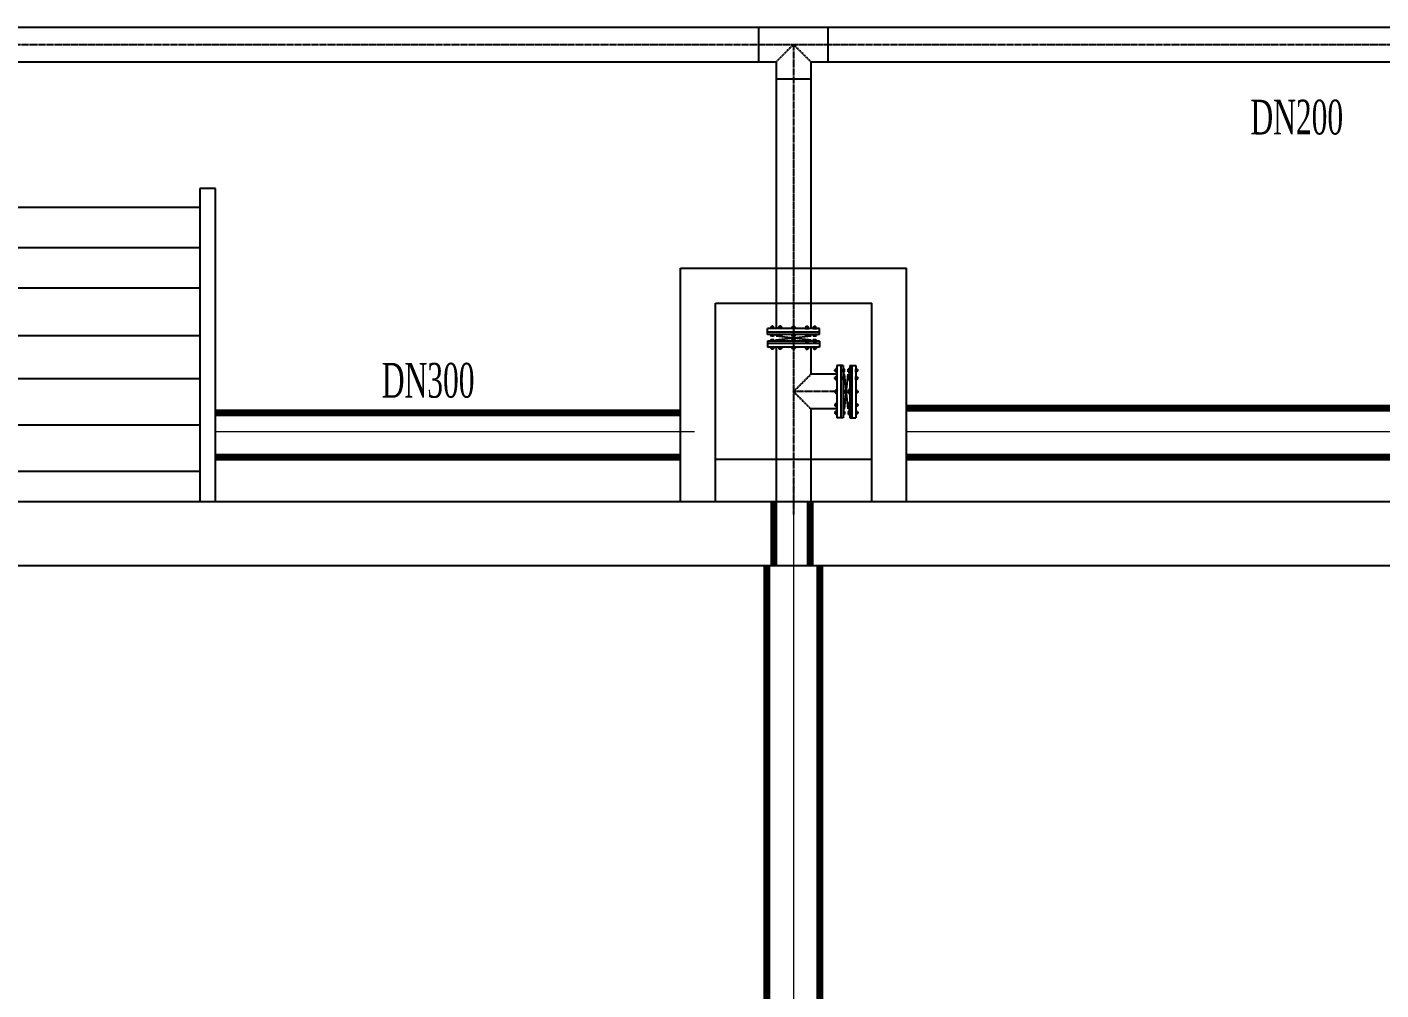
# Model space of a CAD drawing. Header units: millimetres. Extents: x -702765 to 835888, y -645289 to 262.
# Drawn here: x 736861 to 744657, y -311426 to -305879 of the extents above; entities that cross this region are included whole.
import ezdxf
from ezdxf.enums import TextEntityAlignment as Align

# ---------------------------------------------------------------- set-up
doc = ezdxf.new("R2010")
doc.units = ezdxf.units.MM
doc.header["$LTSCALE"] = 0.01
for name, pattern in [('CENTER', [2, 1.25, -0.25, 0.25, -0.25]), ('DASHED', [19.05, 12.7, -6.35]), ('HIDDEN', [9.525, 6.35, -3.175])]:
    doc.linetypes.add(name, pattern=pattern)
for name, color, linetype in [('centre', 8, 'CENTER'), ('HACTH', 9, 'Continuous'), ('HATCH', 8, 'Continuous'), ('PIPE', 3, 'Continuous'), ('THIETBI', 200, 'Continuous')]:
    doc.layers.add(name, color=color, linetype=linetype)
doc.layers.add('duong tam', color=6, linetype='CENTER', lineweight=9)
doc.styles.add('TUYEN', font='vntimeh.shx', dxfattribs={"width": 0.6, "height": 200})

msp = doc.modelspace()

# ---------------------------------------------------------------- linework, layer by layer
for p, q in [((737855.4, -306809.3), (737855.4, -308608.2)), ((737946.8, -306809.3), (737855.4, -306809.3)), ((737946.8, -308612.9), (737946.8, -306809.3)), ((737855.4, -306918.9), (736422, -306918.9)), ((737855.4, -307151.6), (736422, -307151.6)), ((740624.8, -308612.9), (740624.8, -307269.1)), ((740624.8, -307269.1), (741924.8, -307269.1)), ((741924.8, -308612.9), (741924.8, -307269.1)), ((737855.4, -307383.7), (736422, -307383.7)), ((740824.8, -308612.9), (740824.8, -307469.1)), ((740824.8, -307469.1), (741724.8, -307469.1)), ((741724.8, -308612.9), (741724.8, -307469.1)), ((737855.4, -307657.6), (736422, -307657.6)), ((737855.4, -307906.2), (736422, -307906.2)), ((737852.4, -308172.6), (736416.1, -308172.6)), ((740824.8, -308369.1), (741724.8, -308369.1)), ((740824.8, -308369.1), (741724.8, -308369.1)), ((737849.4, -308438.9), (736413.2, -308438.9)), ((729891.5, -308612.9), (746264.4, -308612.9)), ((729718.2, -308982), (745307.4, -308982))]:
    msp.add_line(p, q)
at = {"linetype": 'HIDDEN', "ltscale": 300, "const_width": 40}
for points in [[(737946.8, -308101.7), (740624.8, -308101.7)], [(741924.8, -308075.5), (748678.2, -308075.5)], [(737946.8, -308356.4), (740624.8, -308356.4)], [(741924.8, -308356.4), (748678.2, -308356.4)], [(741162, -308984.5), (741162, -308615)], [(741370.6, -308984.5), (741370.6, -308615)], [(741120.4, -308982), (741120.4, -331096)], [(741427, -308982), (741427, -331096)]]:
    msp.add_lwpolyline(points, dxfattribs=at)
at = {"layer": 'centre', "linetype": 'CENTER', "ltscale": 300}
for p, q in [((724632.4, -305979.4), (773462.6, -305979.4)), ((741274.8, -305979.4), (741274.8, -308687.9)), ((741524.8, -307979.5), (741274.8, -307979.5))]:
    msp.add_line(p, q, dxfattribs=at)
at = {"layer": 'duong tam', "ltscale": 200}
for p, q in [((737946.8, -308209.9), (740705.3, -308209.9)), ((741924.8, -308209.9), (748678.2, -308209.9)), ((741274.8, -308493.9), (741274.8, -331096)), ((741274.8, -308520.5), (741274.8, -331096))]:
    msp.add_line(p, q, dxfattribs=at)
at = {"layer": 'HATCH'}
msp.add_lwpolyline([(737143.4, -306377.4, 0, 0, 0), (737694.6, -306377.4, 100, 0, 0), (737938, -306377.4, 0, 0, 0)], format="xyseb", dxfattribs=at)
at = {"layer": 'PIPE', "linetype": 'DASHED', "ltscale": 25}
for p, q in [((724632.4, -305879.4), (773474.8, -305879.4)), ((741074.8, -306079.4), (741074.8, -305879.4)), ((741474.8, -306079.4), (741474.8, -305879.4)), ((741274.8, -305979.4), (741174.8, -306079.4)), ((741374.8, -306079.4), (741274.8, -305979.4)), ((733428.2, -306079.4), (741174.8, -306079.4)), ((741174.8, -306079.4), (741174.8, -307614.9)), ((741374.8, -306079.4), (749228.2, -306079.4)), ((741374.8, -306079.4), (741474.8, -306079.4)), ((741374.8, -306079.4), (741374.8, -307614.9)), ((741374.8, -306179.4), (741174.8, -306179.4)), ((741174.8, -307723.3), (741174.8, -308612.9)), ((741374.8, -307723.3), (741374.8, -307879.5)), ((741274.8, -307979.5), (741374.8, -307879.5)), ((741524.8, -307879.5), (741374.8, -307879.5)), ((741374.8, -308079.5), (741274.8, -307979.5)), ((741374.8, -308079.5), (741374.8, -308612.9)), ((741524.8, -308079.5), (741374.8, -308079.5))]:
    msp.add_line(p, q, dxfattribs=at)
at = {"layer": 'THIETBI'}
for p, q in [((741124.8, -307650), (741124.8, -307614.9)), ((741424.8, -307614.9), (741124.8, -307614.9)), ((741143.2, -307614.9), (741143.2, -307609.8)), ((741163.2, -307614.9), (741143.2, -307614.9)), ((741160.5, -307608), (741145.8, -307608)), ((741148.2, -307604.7), (741150.2, -307602.7)), ((741148.2, -307604.7), (741148.2, -307608)), ((741158.2, -307607.5), (741148.2, -307605.4)), ((741149.2, -307614.9), (741149.2, -307609.8)), ((741158, -307604.6), (741150.1, -307602.8)), ((741156.2, -307602.7), (741150.2, -307602.7)), ((741153.2, -307602.7), (741153.2, -307614.9)), ((741158.2, -307604.7), (741156.2, -307602.7)), ((741157.2, -307614.9), (741157.2, -307609.8)), ((741158.2, -307604.7), (741158.2, -307608)), ((741163.2, -307614.9), (741163.2, -307609.8)), ((741187.8, -307614.9), (741187.8, -307609.8)), ((741207.8, -307614.9), (741187.8, -307614.9)), ((741205.1, -307608), (741190.4, -307608)), ((741192.8, -307604.7), (741194.8, -307602.7)), ((741192.8, -307604.7), (741192.8, -307608)), ((741202.8, -307607.5), (741192.8, -307605.4)), ((741193.8, -307614.9), (741193.8, -307609.8)), ((741202.6, -307604.6), (741194.7, -307602.8)), ((741200.8, -307602.7), (741194.8, -307602.7)), ((741197.8, -307602.7), (741197.8, -307614.9)), ((741202.8, -307604.7), (741200.8, -307602.7)), ((741201.8, -307614.9), (741201.8, -307609.8)), ((741202.8, -307604.7), (741202.8, -307608)), ((741207.8, -307614.9), (741207.8, -307609.8)), ((741264.8, -307614.9), (741264.8, -307609.8)), ((741284.8, -307614.9), (741264.8, -307614.9)), ((741282.1, -307608), (741267.5, -307608)), ((741269.8, -307604.7), (741271.8, -307602.7)), ((741269.8, -307604.7), (741269.8, -307608)), ((741279.8, -307607.5), (741269.8, -307605.4)), ((741270.8, -307614.9), (741270.8, -307609.8)), ((741279.7, -307604.6), (741271.7, -307602.8)), ((741277.8, -307602.7), (741271.8, -307602.7)), ((741279.8, -307604.7), (741277.8, -307602.7)), ((741278.8, -307614.9), (741278.8, -307609.8)), ((741279.8, -307604.7), (741279.8, -307608)), ((741284.8, -307614.9), (741284.8, -307609.8)), ((741342.4, -307614.9), (741342.4, -307609.8)), ((741342.4, -307614.9), (741362.4, -307614.9)), ((741345, -307608), (741359.7, -307608)), ((741347.4, -307604.7), (741349.4, -307602.7)), ((741347.4, -307604.7), (741347.4, -307608)), ((741347.4, -307607.5), (741357.4, -307605.4)), ((741347.5, -307604.6), (741355.5, -307602.8)), ((741348.4, -307614.9), (741348.4, -307609.8)), ((741349.4, -307602.7), (741355.4, -307602.7)), ((741352.4, -307602.7), (741352.4, -307614.9)), ((741357.4, -307604.7), (741355.4, -307602.7)), ((741356.4, -307614.9), (741356.4, -307609.8)), ((741357.4, -307604.7), (741357.4, -307608)), ((741362.4, -307614.9), (741362.4, -307609.8)), ((741387, -307614.9), (741387, -307609.8)), ((741387, -307614.9), (741407, -307614.9)), ((741397.5, -307614.9), (741388.5, -307614.9)), ((741389.6, -307608), (741404.3, -307608)), ((741392, -307604.7), (741394, -307602.7)), ((741392, -307604.7), (741392, -307608)), ((741392, -307607.5), (741402, -307605.4)), ((741392.1, -307604.6), (741400.1, -307602.8)), ((741393, -307614.9), (741393, -307609.8)), ((741394, -307602.7), (741400, -307602.7)), ((741397, -307602.7), (741397, -307614.9)), ((741402, -307604.7), (741400, -307602.7)), ((741401, -307614.9), (741401, -307609.8)), ((741402, -307604.7), (741402, -307608)), ((741407, -307614.9), (741407, -307609.8)), ((741424.8, -307650), (741424.8, -307614.9)), ((741424.8, -307636.9), (741124.8, -307636.9)), ((741424.8, -307636.9), (741124.8, -307636.9)), ((741424.8, -307636.9), (741124.8, -307636.9)), ((741424.8, -307650), (741124.8, -307650)), ((741124.8, -307688.2), (741124.8, -307723.3)), ((741424.8, -307688.2), (741124.8, -307688.2)), ((741424.8, -307701.3), (741124.8, -307701.3)), ((741424.8, -307701.3), (741124.8, -307701.3)), ((741424.8, -307701.3), (741124.8, -307701.3)), ((741143.2, -307650), (741143.2, -307656)), ((741163.2, -307650), (741143.2, -307650)), ((741143.2, -307688.2), (741143.2, -307682.2)), ((741163.2, -307688.2), (741143.2, -307688.2)), ((741160.5, -307657.8), (741145.8, -307657.8)), ((741160.5, -307680.4), (741145.8, -307680.4)), ((741148.2, -307649.9), (741148.2, -307650)), ((741148.2, -307688.3), (741148.2, -307688.2)), ((741149.2, -307650), (741149.2, -307656)), ((741149.2, -307688.2), (741149.2, -307682.2)), ((741153.2, -307649.9), (741153.2, -307657.8)), ((741153.2, -307688.3), (741153.2, -307680.4)), ((741157.2, -307650), (741157.2, -307656)), ((741157.2, -307688.2), (741157.2, -307682.2)), ((741158.2, -307649.9), (741158.2, -307650)), ((741158.2, -307688.3), (741158.2, -307688.2)), ((741163.2, -307650), (741163.2, -307656)), ((741163.2, -307688.2), (741163.2, -307682.2)), ((741187.8, -307650), (741187.8, -307656)), ((741207.8, -307650), (741187.8, -307650)), ((741187.8, -307688.2), (741187.8, -307682.2)), ((741207.8, -307688.2), (741187.8, -307688.2)), ((741205.1, -307657.8), (741190.4, -307657.8)), ((741205.1, -307680.4), (741190.4, -307680.4)), ((741192.8, -307649.9), (741192.8, -307650)), ((741192.8, -307688.2), (741192.8, -307688.2)), ((741193.8, -307650), (741193.8, -307656)), ((741193.8, -307688.2), (741193.8, -307682.2)), ((741197.8, -307649.9), (741197.8, -307657.8)), ((741197.8, -307688.2), (741197.8, -307680.4)), ((741201.8, -307650), (741201.8, -307656)), ((741201.8, -307688.2), (741201.8, -307682.2)), ((741202.8, -307649.9), (741202.8, -307650)), ((741202.8, -307688.2), (741202.8, -307688.2)), ((741207.8, -307650), (741207.8, -307656)), ((741207.8, -307688.2), (741207.8, -307682.2)), ((741284.8, -307650), (741264.8, -307650)), ((741264.8, -307650), (741264.8, -307656)), ((741264.8, -307688.2), (741264.8, -307682.2)), ((741284.8, -307688.2), (741264.8, -307688.2)), ((741282.1, -307657.8), (741267.5, -307657.8)), ((741282.1, -307680.4), (741267.5, -307680.4)), ((741270.8, -307650), (741270.8, -307656)), ((741270.8, -307688.2), (741270.8, -307682.2)), ((741278.8, -307650), (741278.8, -307656)), ((741278.8, -307688.2), (741278.8, -307682.2)), ((741284.8, -307650), (741284.8, -307656)), ((741284.8, -307688.2), (741284.8, -307682.2)), ((741342.4, -307650), (741342.4, -307656)), ((741342.4, -307650), (741362.4, -307650)), ((741342.4, -307688.2), (741342.4, -307682.2)), ((741342.4, -307688.2), (741362.4, -307688.2)), ((741345, -307657.8), (741359.7, -307657.8)), ((741345, -307680.4), (741359.7, -307680.4)), ((741347.4, -307649.9), (741347.4, -307650)), ((741347.4, -307688.2), (741347.4, -307688.2)), ((741348.4, -307650), (741348.4, -307656)), ((741348.4, -307688.2), (741348.4, -307682.2)), ((741352.4, -307649.9), (741352.4, -307657.8)), ((741352.4, -307688.2), (741352.4, -307680.4)), ((741356.4, -307650), (741356.4, -307656)), ((741356.4, -307688.2), (741356.4, -307682.2)), ((741357.4, -307649.9), (741357.4, -307650)), ((741357.4, -307688.2), (741357.4, -307688.2)), ((741362.4, -307650), (741362.4, -307656)), ((741362.4, -307688.2), (741362.4, -307682.2)), ((741387, -307650), (741387, -307656)), ((741387, -307650), (741407, -307650)), ((741387, -307688.2), (741387, -307682.2)), ((741387, -307688.2), (741407, -307688.2)), ((741389.6, -307657.8), (741404.3, -307657.8)), ((741389.6, -307680.4), (741404.3, -307680.4)), ((741392, -307649.9), (741392, -307650)), ((741392, -307688.3), (741392, -307688.2)), ((741393, -307650), (741393, -307656)), ((741393, -307688.2), (741393, -307682.2)), ((741397, -307649.9), (741397, -307657.8)), ((741397, -307688.3), (741397, -307680.4)), ((741401, -307650), (741401, -307656)), ((741401, -307688.2), (741401, -307682.2)), ((741402, -307649.9), (741402, -307650)), ((741402, -307688.3), (741402, -307688.2)), ((741407, -307650), (741407, -307656)), ((741407, -307688.2), (741407, -307682.2)), ((741424.8, -307688.2), (741424.8, -307723.3)), ((741424.8, -307723.3), (741124.8, -307723.3)), ((741143.2, -307723.3), (741143.2, -307728.4)), ((741163.2, -307723.3), (741143.2, -307723.3)), ((741160.5, -307730.1), (741145.8, -307730.1)), ((741148.2, -307733.5), (741148.2, -307730.1)), ((741158.2, -307730.7), (741148.2, -307732.8)), ((741148.2, -307733.5), (741150.2, -307735.5)), ((741149.2, -307723.3), (741149.2, -307728.4)), ((741158, -307733.6), (741150.1, -307735.4)), ((741156.2, -307735.5), (741150.2, -307735.5)), ((741153.2, -307735.5), (741153.2, -307723.3)), ((741158.2, -307733.5), (741156.2, -307735.5)), ((741157.2, -307723.3), (741157.2, -307728.4)), ((741158.2, -307733.5), (741158.2, -307730.1)), ((741163.2, -307723.3), (741163.2, -307728.4)), ((741187.8, -307723.3), (741187.8, -307728.4)), ((741207.8, -307723.3), (741187.8, -307723.3)), ((741205.1, -307730.1), (741190.4, -307730.1)), ((741192.8, -307733.5), (741192.8, -307730.1)), ((741202.8, -307730.7), (741192.8, -307732.8)), ((741192.8, -307733.5), (741194.8, -307735.5)), ((741193.8, -307723.3), (741193.8, -307728.4)), ((741202.6, -307733.6), (741194.7, -307735.4)), ((741200.8, -307735.5), (741194.8, -307735.5)), ((741197.8, -307735.5), (741197.8, -307723.3)), ((741202.8, -307733.5), (741200.8, -307735.5)), ((741201.8, -307723.3), (741201.8, -307728.4)), ((741202.8, -307733.5), (741202.8, -307730.1)), ((741207.8, -307723.3), (741207.8, -307728.4)), ((741284.8, -307723.3), (741264.8, -307723.3)), ((741264.8, -307723.3), (741264.8, -307728.4)), ((741282.1, -307730.1), (741267.5, -307730.1)), ((741269.8, -307733.5), (741269.8, -307730.1)), ((741279.8, -307730.7), (741269.8, -307732.8)), ((741269.8, -307733.5), (741271.8, -307735.5)), ((741270.8, -307723.3), (741270.8, -307728.4)), ((741279.7, -307733.6), (741271.7, -307735.4)), ((741277.8, -307735.5), (741271.8, -307735.5)), ((741279.8, -307733.5), (741277.8, -307735.5)), ((741278.8, -307723.3), (741278.8, -307728.4)), ((741279.8, -307733.5), (741279.8, -307730.1)), ((741284.8, -307723.3), (741284.8, -307728.4)), ((741342.4, -307723.3), (741342.4, -307728.4)), ((741342.4, -307723.3), (741362.4, -307723.3)), ((741345, -307730.1), (741359.7, -307730.1)), ((741347.4, -307733.5), (741347.4, -307730.1)), ((741347.4, -307730.7), (741357.4, -307732.8)), ((741347.4, -307733.5), (741349.4, -307735.5)), ((741347.5, -307733.6), (741355.5, -307735.4)), ((741348.4, -307723.3), (741348.4, -307728.4)), ((741349.4, -307735.5), (741355.4, -307735.5)), ((741352.4, -307735.5), (741352.4, -307723.3)), ((741357.4, -307733.5), (741355.4, -307735.5)), ((741356.4, -307723.3), (741356.4, -307728.4)), ((741357.4, -307733.5), (741357.4, -307730.1)), ((741362.4, -307723.3), (741362.4, -307728.4)), ((741387, -307723.3), (741387, -307728.4)), ((741387, -307723.3), (741407, -307723.3)), ((741397.5, -307723.3), (741388.5, -307723.3)), ((741389.6, -307730.1), (741404.3, -307730.1)), ((741392, -307733.5), (741392, -307730.1)), ((741392, -307730.7), (741402, -307732.8)), ((741392, -307733.5), (741394, -307735.5)), ((741392.1, -307733.6), (741400.1, -307735.4)), ((741393, -307723.3), (741393, -307728.4)), ((741394, -307735.5), (741400, -307735.5)), ((741397, -307735.5), (741397, -307723.3)), ((741402, -307733.5), (741400, -307735.5)), ((741401, -307723.3), (741401, -307728.4)), ((741402, -307733.5), (741402, -307730.1)), ((741407, -307723.3), (741407, -307728.4)), ((741514.6, -307852.3), (741512.6, -307854.3)), ((741512.6, -307860.3), (741512.6, -307854.3)), ((741512.6, -307857.3), (741524.8, -307857.3)), ((741514.5, -307862.2), (741512.7, -307854.2)), ((741514.6, -307852.3), (741518, -307852.3)), ((741517.4, -307862.3), (741515.3, -307852.3)), ((741518, -307864.6), (741518, -307850)), ((741524.8, -307847.3), (741519.7, -307847.3)), ((741524.8, -307853.3), (741519.7, -307853.3)), ((741559.9, -307829.5), (741524.8, -307829.5)), ((741524.8, -307829.5), (741524.8, -308129.5)), ((741524.8, -307867.3), (741524.8, -307847.3)), ((741524.8, -307856.8), (741524.8, -307865.8)), ((741546.8, -307829.5), (741546.8, -308129.5)), ((741546.8, -307829.5), (741546.8, -308129.5)), ((741546.8, -307829.5), (741546.8, -308129.5)), ((741559.8, -307852.3), (741559.9, -307852.3)), ((741559.8, -307857.3), (741567.7, -307857.3)), ((741559.9, -307829.5), (741559.9, -308129.5)), ((741559.9, -307847.3), (741565.9, -307847.3)), ((741559.9, -307867.3), (741559.9, -307847.3)), ((741559.9, -307853.3), (741565.9, -307853.3)), ((741567.7, -307864.6), (741567.7, -307850)), ((741590.3, -307864.6), (741590.3, -307850)), ((741598.2, -307857.3), (741590.3, -307857.3)), ((741598.1, -307847.3), (741592.1, -307847.3)), ((741598.1, -307853.3), (741592.1, -307853.3)), ((741598.1, -307829.5), (741633.2, -307829.5)), ((741598.1, -307829.5), (741598.1, -308129.5)), ((741598.1, -307867.3), (741598.1, -307847.3)), ((741598.2, -307852.3), (741598.1, -307852.3)), ((741611.2, -307829.5), (741611.2, -308129.5)), ((741611.2, -307829.5), (741611.2, -308129.5)), ((741611.2, -307829.5), (741611.2, -308129.5)), ((741633.2, -307829.5), (741633.2, -308129.5)), ((741633.2, -307847.3), (741638.3, -307847.3)), ((741633.2, -307867.3), (741633.2, -307847.3)), ((741633.2, -307853.3), (741638.3, -307853.3)), ((741633.2, -307856.8), (741633.2, -307865.8)), ((741645.4, -307857.3), (741633.2, -307857.3)), ((741640.1, -307864.6), (741640.1, -307850)), ((741643.4, -307852.3), (741640.1, -307852.3)), ((741640.6, -307862.3), (741642.7, -307852.3)), ((741643.4, -307852.3), (741645.4, -307854.3)), ((741643.5, -307862.2), (741645.3, -307854.2)), ((741645.4, -307860.3), (741645.4, -307854.3)), ((741514.6, -307862.3), (741512.6, -307860.3)), ((741514.6, -307896.9), (741512.6, -307898.9)), ((741512.6, -307904.9), (741512.6, -307898.9)), ((741512.6, -307901.9), (741524.8, -307901.9)), ((741514.6, -307906.9), (741512.6, -307904.9)), ((741514.5, -307906.8), (741512.7, -307898.8)), ((741514.6, -307862.3), (741518, -307862.3)), ((741514.6, -307896.9), (741518, -307896.9)), ((741514.6, -307906.9), (741518, -307906.9)), ((741517.4, -307906.9), (741515.3, -307896.9)), ((741518, -307909.3), (741518, -307894.6)), ((741524.8, -307861.3), (741519.7, -307861.3)), ((741524.8, -307867.3), (741519.7, -307867.3)), ((741524.8, -307891.9), (741519.7, -307891.9)), ((741524.8, -307897.9), (741519.7, -307897.9)), ((741524.8, -307905.9), (741519.7, -307905.9)), ((741524.8, -307911.9), (741519.7, -307911.9)), ((741524.8, -307911.9), (741524.8, -307891.9)), ((741559.8, -307862.3), (741559.9, -307862.3)), ((741559.9, -307861.3), (741565.9, -307861.3)), ((741559.9, -307867.3), (741565.9, -307867.3)), ((741559.9, -307891.9), (741565.9, -307891.9)), ((741559.9, -307911.9), (741559.9, -307891.9)), ((741559.9, -307896.9), (741559.9, -307896.9)), ((741559.9, -307897.9), (741565.9, -307897.9)), ((741559.9, -307901.9), (741567.7, -307901.9)), ((741559.9, -307905.9), (741565.9, -307905.9)), ((741559.9, -307906.9), (741559.9, -307906.9)), ((741559.9, -307911.9), (741565.9, -307911.9)), ((741567.7, -307909.3), (741567.7, -307894.6)), ((741590.3, -307909.3), (741590.3, -307894.6)), ((741598.2, -307901.9), (741590.3, -307901.9)), ((741598.1, -307861.3), (741592.1, -307861.3)), ((741598.1, -307867.3), (741592.1, -307867.3)), ((741598.1, -307891.9), (741592.1, -307891.9)), ((741598.1, -307897.9), (741592.1, -307897.9)), ((741598.1, -307905.9), (741592.1, -307905.9)), ((741598.1, -307911.9), (741592.1, -307911.9)), ((741598.2, -307862.3), (741598.1, -307862.3)), ((741598.1, -307911.9), (741598.1, -307891.9)), ((741598.2, -307896.9), (741598.1, -307896.9)), ((741598.2, -307906.9), (741598.1, -307906.9)), ((741633.2, -307861.3), (741638.3, -307861.3)), ((741633.2, -307867.3), (741638.3, -307867.3)), ((741633.2, -307891.9), (741638.3, -307891.9)), ((741633.2, -307911.9), (741633.2, -307891.9)), ((741633.2, -307897.9), (741638.3, -307897.9)), ((741645.4, -307901.9), (741633.2, -307901.9)), ((741633.2, -307905.9), (741638.3, -307905.9)), ((741633.2, -307911.9), (741638.3, -307911.9)), ((741643.4, -307862.3), (741640.1, -307862.3)), ((741640.1, -307909.3), (741640.1, -307894.6)), ((741643.4, -307896.9), (741640.1, -307896.9)), ((741643.4, -307906.9), (741640.1, -307906.9)), ((741640.6, -307906.9), (741642.7, -307896.9)), ((741643.4, -307862.3), (741645.4, -307860.3)), ((741643.4, -307896.9), (741645.4, -307898.9)), ((741643.4, -307906.9), (741645.4, -307904.9)), ((741643.5, -307906.8), (741645.3, -307898.8)), ((741645.4, -307904.9), (741645.4, -307898.9)), ((741514.6, -307974.5), (741512.6, -307976.5)), ((741512.6, -307976.5), (741512.6, -307982.5)), ((741514.6, -307984.5), (741512.6, -307982.5)), ((741514.5, -307974.6), (741512.7, -307982.6)), ((741514.6, -307974.5), (741518, -307974.5)), ((741514.6, -307984.5), (741518, -307984.5)), ((741517.4, -307974.5), (741515.3, -307984.5)), ((741518, -307972.2), (741518, -307986.8)), ((741524.8, -307969.5), (741519.7, -307969.5)), ((741524.8, -307975.5), (741519.7, -307975.5)), ((741524.8, -307983.5), (741519.7, -307983.5)), ((741524.8, -307989.5), (741519.7, -307989.5)), ((741524.8, -307969.5), (741524.8, -307989.5)), ((741559.9, -307969.5), (741559.9, -307989.5)), ((741559.9, -307969.5), (741565.9, -307969.5)), ((741559.9, -307975.5), (741565.9, -307975.5)), ((741559.9, -307983.5), (741565.9, -307983.5)), ((741559.9, -307989.5), (741565.9, -307989.5)), ((741567.7, -307972.2), (741567.7, -307986.8)), ((741590.3, -307972.2), (741590.3, -307986.8)), ((741598.1, -307969.5), (741592.1, -307969.5)), ((741598.1, -307975.5), (741592.1, -307975.5)), ((741598.1, -307983.5), (741592.1, -307983.5)), ((741598.1, -307989.5), (741592.1, -307989.5)), ((741598.1, -307969.5), (741598.1, -307989.5)), ((741633.2, -307969.5), (741633.2, -307989.5)), ((741633.2, -307969.5), (741638.3, -307969.5)), ((741633.2, -307975.5), (741638.3, -307975.5)), ((741633.2, -307983.5), (741638.3, -307983.5)), ((741633.2, -307989.5), (741638.3, -307989.5)), ((741640.1, -307972.2), (741640.1, -307986.8)), ((741643.4, -307974.5), (741640.1, -307974.5)), ((741643.4, -307984.5), (741640.1, -307984.5)), ((741640.6, -307974.5), (741642.7, -307984.5)), ((741643.4, -307974.5), (741645.4, -307976.5)), ((741643.4, -307984.5), (741645.4, -307982.5)), ((741643.5, -307974.6), (741645.3, -307982.6)), ((741645.4, -307976.5), (741645.4, -307982.5)), ((741514.6, -308051.5), (741512.6, -308053.5)), ((741512.6, -308053.5), (741512.6, -308059.5)), ((741512.6, -308056.5), (741524.8, -308056.5)), ((741514.6, -308061.5), (741512.6, -308059.5)), ((741514.5, -308051.6), (741512.7, -308059.6)), ((741514.6, -308051.5), (741518, -308051.5)), ((741514.6, -308061.5), (741518, -308061.5)), ((741517.4, -308051.5), (741515.3, -308061.5)), ((741518, -308049.2), (741518, -308063.9)), ((741524.8, -308046.5), (741519.7, -308046.5)), ((741524.8, -308052.5), (741519.7, -308052.5)), ((741524.8, -308060.5), (741519.7, -308060.5)), ((741524.8, -308066.5), (741519.7, -308066.5)), ((741524.8, -308091.1), (741519.7, -308091.1)), ((741524.8, -308046.5), (741524.8, -308066.5)), ((741524.8, -308091.1), (741524.8, -308111.1)), ((741559.9, -308046.5), (741565.9, -308046.5)), ((741559.9, -308046.5), (741559.9, -308066.5)), ((741559.9, -308051.5), (741559.9, -308051.5)), ((741559.9, -308052.5), (741565.9, -308052.5)), ((741559.9, -308056.5), (741567.7, -308056.5)), ((741559.9, -308060.5), (741565.9, -308060.5)), ((741559.9, -308061.5), (741559.9, -308061.5)), ((741559.9, -308066.5), (741565.9, -308066.5)), ((741559.9, -308091.1), (741565.9, -308091.1)), ((741559.9, -308091.1), (741559.9, -308111.1)), ((741567.7, -308049.2), (741567.7, -308063.9)), ((741590.3, -308049.2), (741590.3, -308063.9)), ((741598.2, -308056.5), (741590.3, -308056.5)), ((741598.1, -308046.5), (741592.1, -308046.5)), ((741598.1, -308052.5), (741592.1, -308052.5)), ((741598.1, -308060.5), (741592.1, -308060.5)), ((741598.1, -308066.5), (741592.1, -308066.5)), ((741598.1, -308091.1), (741592.1, -308091.1)), ((741598.1, -308046.5), (741598.1, -308066.5)), ((741598.2, -308051.5), (741598.1, -308051.5)), ((741598.2, -308061.5), (741598.1, -308061.5)), ((741598.1, -308091.1), (741598.1, -308111.1)), ((741633.2, -308046.5), (741638.3, -308046.5)), ((741633.2, -308046.5), (741633.2, -308066.5)), ((741633.2, -308052.5), (741638.3, -308052.5)), ((741645.4, -308056.5), (741633.2, -308056.5)), ((741633.2, -308060.5), (741638.3, -308060.5)), ((741633.2, -308066.5), (741638.3, -308066.5)), ((741633.2, -308091.1), (741638.3, -308091.1)), ((741633.2, -308091.1), (741633.2, -308111.1)), ((741640.1, -308049.2), (741640.1, -308063.9)), ((741643.4, -308051.5), (741640.1, -308051.5)), ((741643.4, -308061.5), (741640.1, -308061.5)), ((741640.6, -308051.5), (741642.7, -308061.5)), ((741643.4, -308051.5), (741645.4, -308053.5)), ((741643.4, -308061.5), (741645.4, -308059.5)), ((741643.5, -308051.6), (741645.3, -308059.6)), ((741645.4, -308053.5), (741645.4, -308059.5)), ((741514.6, -308096.1), (741512.6, -308098.1)), ((741512.6, -308098.1), (741512.6, -308104.1)), ((741512.6, -308101.1), (741524.8, -308101.1)), ((741514.6, -308106.1), (741512.6, -308104.1)), ((741514.5, -308096.3), (741512.7, -308104.2)), ((741514.6, -308096.1), (741518, -308096.1)), ((741514.6, -308106.1), (741518, -308106.1)), ((741517.4, -308096.1), (741515.3, -308106.1)), ((741518, -308093.8), (741518, -308108.5)), ((741524.8, -308097.1), (741519.7, -308097.1)), ((741524.8, -308105.1), (741519.7, -308105.1)), ((741524.8, -308111.1), (741519.7, -308111.1)), ((741559.9, -308129.5), (741524.8, -308129.5)), ((741559.8, -308096.1), (741559.9, -308096.1)), ((741559.8, -308101.1), (741567.7, -308101.1)), ((741559.8, -308106.1), (741559.9, -308106.1)), ((741559.9, -308097.1), (741565.9, -308097.1)), ((741559.9, -308105.1), (741565.9, -308105.1)), ((741559.9, -308111.1), (741565.9, -308111.1)), ((741567.7, -308093.8), (741567.7, -308108.5)), ((741590.3, -308093.8), (741590.3, -308108.5)), ((741598.2, -308101.1), (741590.3, -308101.1)), ((741598.1, -308097.1), (741592.1, -308097.1)), ((741598.1, -308105.1), (741592.1, -308105.1)), ((741598.1, -308111.1), (741592.1, -308111.1)), ((741598.2, -308096.1), (741598.1, -308096.1)), ((741598.2, -308106.1), (741598.1, -308106.1)), ((741598.1, -308129.5), (741633.2, -308129.5)), ((741633.2, -308097.1), (741638.3, -308097.1)), ((741645.4, -308101.1), (741633.2, -308101.1)), ((741633.2, -308105.1), (741638.3, -308105.1)), ((741633.2, -308111.1), (741638.3, -308111.1)), ((741640.1, -308093.8), (741640.1, -308108.5)), ((741643.4, -308096.1), (741640.1, -308096.1)), ((741643.4, -308106.1), (741640.1, -308106.1)), ((741640.6, -308096.1), (741642.7, -308106.1)), ((741643.4, -308096.1), (741645.4, -308098.1)), ((741643.4, -308106.1), (741645.4, -308104.1)), ((741643.5, -308096.3), (741645.3, -308104.2)), ((741645.4, -308098.1), (741645.4, -308104.1))]:
    msp.add_line(p, q, dxfattribs=at)
for points in [[(741174.8, -307650), (741174.8, -307657.8)], [(741174.8, -307680.4), (741174.8, -307680.4), (741374.8, -307657.8), (741374.8, -307657.8)], [(741174.8, -307657.8), (741174.8, -307657.8), (741374.8, -307680.4), (741374.8, -307680.4)], [(741174.8, -307688.2), (741174.8, -307680.4)], [(741374.8, -307657.8), (741374.8, -307650)], [(741374.8, -307680.4), (741374.8, -307688.2)], [(741567.7, -307879.5), (741559.9, -307879.5)], [(741590.3, -308079.5), (741590.3, -308079.5), (741567.7, -307879.5), (741567.7, -307879.5)], [(741567.7, -308079.5), (741567.7, -308079.5), (741590.3, -307879.5), (741590.3, -307879.5)], [(741590.3, -307879.5), (741598.1, -307879.5)], [(741559.9, -308079.5), (741567.7, -308079.5)], [(741598.1, -308079.5), (741590.3, -308079.5)]]:
    msp.add_lwpolyline(points, dxfattribs=at)
for centre, radius, start, end in [((741146.1, -307611.3), 3.3, 94.50198, 152.36346), ((741146.2, -307611.3), 3.3, 27.63654, 85.49802), ((741153.2, -307613.5), 5.42, 42.48832, 137.51168), ((741160.1, -307611.3), 3.3, 94.50198, 152.36346), ((741160.2, -307611.3), 3.3, 27.63654, 85.49802), ((741190.7, -307611.3), 3.3, 94.50198, 152.36346), ((741190.8, -307611.3), 3.3, 27.63654, 85.49802), ((741197.8, -307613.5), 5.42, 42.48832, 137.51168), ((741204.7, -307611.3), 3.3, 94.50198, 152.36346), ((741204.8, -307611.3), 3.3, 27.63654, 85.49802), ((741267.7, -307611.3), 3.3, 94.50198, 152.36346), ((741267.9, -307611.3), 3.3, 27.63654, 85.49802), ((741274.8, -307613.5), 5.42, 42.48832, 137.51168), ((741281.7, -307611.3), 3.3, 94.50198, 152.36346), ((741281.9, -307611.3), 3.3, 27.63654, 85.49802), ((741345.3, -307611.3), 3.3, 94.50198, 152.36346), ((741345.4, -307611.3), 3.3, 27.63654, 85.49802), ((741352.4, -307613.5), 5.42, 42.48832, 137.51168), ((741359.3, -307611.3), 3.3, 94.50198, 152.36346), ((741359.4, -307611.3), 3.3, 27.63654, 85.49802), ((741389.9, -307611.3), 3.3, 94.50198, 152.36346), ((741390, -307611.3), 3.3, 27.63654, 85.49802), ((741397, -307613.5), 5.42, 42.48832, 137.51168), ((741403.9, -307611.3), 3.3, 94.50198, 152.36346), ((741404, -307611.3), 3.3, 27.63654, 85.49802), ((741146.1, -307654.5), 3.3, 207.63654, 265.49802), ((741146.1, -307683.7), 3.3, 94.50198, 152.36346), ((741146.2, -307654.5), 3.3, 274.50198, 332.36346), ((741146.2, -307683.7), 3.3, 27.63654, 85.49802), ((741153.2, -307652.4), 5.42, 222.48832, 317.51168), ((741153.2, -307685.8), 5.42, 42.48832, 137.51168), ((741160.1, -307654.5), 3.3, 207.63654, 265.49802), ((741160.1, -307683.7), 3.3, 94.50198, 152.36346), ((741160.2, -307654.5), 3.3, 274.50198, 332.36346), ((741160.2, -307683.7), 3.3, 27.63654, 85.49802), ((741190.7, -307654.5), 3.3, 207.63654, 265.49802), ((741190.7, -307683.7), 3.3, 94.50198, 152.36346), ((741190.8, -307654.5), 3.3, 274.50198, 332.36346), ((741190.8, -307683.7), 3.3, 27.63654, 85.49802), ((741197.8, -307652.4), 5.42, 222.48832, 317.51168), ((741197.8, -307685.8), 5.42, 42.48832, 137.51168), ((741204.7, -307654.5), 3.3, 207.63654, 265.49802), ((741204.7, -307683.7), 3.3, 94.50198, 152.36346), ((741204.8, -307654.5), 3.3, 274.50198, 332.36346), ((741204.8, -307683.7), 3.3, 27.63654, 85.49802), ((741267.7, -307654.5), 3.3, 207.63654, 265.49802), ((741267.7, -307683.7), 3.3, 94.50198, 152.36346), ((741267.9, -307654.5), 3.3, 274.50198, 332.36346), ((741267.9, -307683.7), 3.3, 27.63654, 85.49802), ((741274.8, -307652.4), 5.42, 222.48832, 317.51168), ((741274.8, -307685.8), 5.42, 42.48832, 137.51168), ((741281.7, -307654.5), 3.3, 207.63654, 265.49802), ((741281.7, -307683.7), 3.3, 94.50198, 152.36346), ((741281.9, -307654.5), 3.3, 274.50198, 332.36346), ((741281.9, -307683.7), 3.3, 27.63654, 85.49802), ((741345.3, -307654.5), 3.3, 207.63654, 265.49802), ((741345.3, -307683.7), 3.3, 94.50198, 152.36346), ((741345.4, -307654.5), 3.3, 274.50198, 332.36346), ((741345.4, -307683.7), 3.3, 27.63654, 85.49802), ((741352.4, -307652.4), 5.42, 222.48832, 317.51168), ((741352.4, -307685.8), 5.42, 42.48832, 137.51168), ((741359.3, -307654.5), 3.3, 207.63654, 265.49802), ((741359.3, -307683.7), 3.3, 94.50198, 152.36346), ((741359.4, -307654.5), 3.3, 274.50198, 332.36346), ((741359.4, -307683.7), 3.3, 27.63654, 85.49802), ((741389.9, -307654.5), 3.3, 207.63654, 265.49802), ((741389.9, -307683.7), 3.3, 94.50198, 152.36346), ((741390, -307654.5), 3.3, 274.50198, 332.36346), ((741390, -307683.7), 3.3, 27.63654, 85.49802), ((741397, -307652.4), 5.42, 222.48832, 317.51168), ((741397, -307685.8), 5.42, 42.48832, 137.51168), ((741403.9, -307654.5), 3.3, 207.63654, 265.49802), ((741403.9, -307683.7), 3.3, 94.50198, 152.36346), ((741404, -307654.5), 3.3, 274.50198, 332.36346), ((741404, -307683.7), 3.3, 27.63654, 85.49802), ((741146.1, -307726.9), 3.3, 207.63654, 265.49802), ((741146.2, -307726.9), 3.3, 274.50198, 332.36346), ((741153.2, -307724.7), 5.42, 222.48832, 317.51168), ((741160.1, -307726.9), 3.3, 207.63654, 265.49802), ((741160.2, -307726.9), 3.3, 274.50198, 332.36346), ((741190.7, -307726.9), 3.3, 207.63654, 265.49802), ((741190.8, -307726.9), 3.3, 274.50198, 332.36346), ((741197.8, -307724.7), 5.42, 222.48832, 317.51168), ((741204.7, -307726.9), 3.3, 207.63654, 265.49802), ((741204.8, -307726.9), 3.3, 274.50198, 332.36346), ((741267.7, -307726.9), 3.3, 207.63654, 265.49802), ((741267.9, -307726.9), 3.3, 274.50198, 332.36346), ((741274.8, -307724.7), 5.42, 222.48832, 317.51168), ((741281.7, -307726.9), 3.3, 207.63654, 265.49802), ((741281.9, -307726.9), 3.3, 274.50198, 332.36346), ((741345.3, -307726.9), 3.3, 207.63654, 265.49802), ((741345.4, -307726.9), 3.3, 274.50198, 332.36346), ((741352.4, -307724.7), 5.42, 222.48832, 317.51168), ((741359.3, -307726.9), 3.3, 207.63654, 265.49802), ((741359.4, -307726.9), 3.3, 274.50198, 332.36346), ((741389.9, -307726.9), 3.3, 207.63654, 265.49802), ((741390, -307726.9), 3.3, 274.50198, 332.36346), ((741397, -307724.7), 5.42, 222.48832, 317.51168), ((741403.9, -307726.9), 3.3, 207.63654, 265.49802), ((741404, -307726.9), 3.3, 274.50198, 332.36346), ((741521.2, -307850.2), 3.3, 117.63654, 175.49802), ((741521.2, -307850.4), 3.3, 184.50198, 242.36346), ((741523.4, -307857.3), 5.42, 132.48832, 227.51168), ((741564.4, -307850.2), 3.3, 4.50198, 62.36346), ((741564.4, -307850.4), 3.3, 297.63654, 355.49802), ((741562.3, -307857.3), 5.42, 312.48832, 47.51168), ((741593.6, -307850.2), 3.3, 117.63654, 175.49802), ((741593.6, -307850.4), 3.3, 184.50198, 242.36346), ((741595.7, -307857.3), 5.42, 132.48832, 227.51168), ((741636.8, -307850.2), 3.3, 4.50198, 62.36346), ((741636.8, -307850.4), 3.3, 297.63654, 355.49802), ((741634.6, -307857.3), 5.42, 312.48832, 47.51168), ((741521.2, -307864.2), 3.3, 117.63654, 175.49802), ((741521.2, -307864.4), 3.3, 184.50198, 242.36346), ((741521.2, -307894.8), 3.3, 117.63654, 175.49802), ((741521.2, -307895), 3.3, 184.50198, 242.36346), ((741523.4, -307901.9), 5.42, 132.48832, 227.51168), ((741521.2, -307908.8), 3.3, 117.63654, 175.49802), ((741521.2, -307909), 3.3, 184.50198, 242.36346), ((741564.4, -307864.2), 3.3, 4.50198, 62.36346), ((741564.4, -307864.4), 3.3, 297.63654, 355.49802), ((741564.4, -307894.8), 3.3, 4.50198, 62.36346), ((741564.4, -307895), 3.3, 297.63654, 355.49802), ((741562.3, -307901.9), 5.42, 312.48832, 47.51168), ((741564.4, -307908.8), 3.3, 4.50198, 62.36346), ((741564.4, -307909), 3.3, 297.63654, 355.49802), ((741593.6, -307864.2), 3.3, 117.63654, 175.49802), ((741593.6, -307864.4), 3.3, 184.50198, 242.36346), ((741593.6, -307894.8), 3.3, 117.63654, 175.49802), ((741593.6, -307895), 3.3, 184.50198, 242.36346), ((741595.7, -307901.9), 5.42, 132.48832, 227.51168), ((741593.6, -307908.8), 3.3, 117.63654, 175.49802), ((741593.6, -307909), 3.3, 184.50198, 242.36346), ((741636.8, -307864.2), 3.3, 4.50198, 62.36346), ((741636.8, -307864.4), 3.3, 297.63654, 355.49802), ((741636.8, -307894.8), 3.3, 4.50198, 62.36346), ((741636.8, -307895), 3.3, 297.63654, 355.49802), ((741634.6, -307901.9), 5.42, 312.48832, 47.51168), ((741636.8, -307908.8), 3.3, 4.50198, 62.36346), ((741636.8, -307909), 3.3, 297.63654, 355.49802), ((741521.2, -307972.4), 3.3, 117.63654, 175.49802), ((741521.2, -307972.6), 3.3, 184.50198, 242.36346), ((741523.4, -307979.5), 5.42, 132.48832, 227.51168), ((741521.2, -307986.4), 3.3, 117.63654, 175.49802), ((741521.2, -307986.6), 3.3, 184.50198, 242.36346), ((741564.4, -307972.4), 3.3, 4.50198, 62.36346), ((741564.4, -307972.6), 3.3, 297.63654, 355.49802), ((741562.3, -307979.5), 5.42, 312.48832, 47.51168), ((741564.4, -307986.4), 3.3, 4.50198, 62.36346), ((741564.4, -307986.6), 3.3, 297.63654, 355.49802), ((741593.6, -307972.4), 3.3, 117.63654, 175.49802), ((741593.6, -307972.6), 3.3, 184.50198, 242.36346), ((741595.7, -307979.5), 5.42, 132.48832, 227.51168), ((741593.6, -307986.4), 3.3, 117.63654, 175.49802), ((741593.6, -307986.6), 3.3, 184.50198, 242.36346), ((741636.8, -307972.4), 3.3, 4.50198, 62.36346), ((741636.8, -307972.6), 3.3, 297.63654, 355.49802), ((741634.6, -307979.5), 5.42, 312.48832, 47.51168), ((741636.8, -307986.4), 3.3, 4.50198, 62.36346), ((741636.8, -307986.6), 3.3, 297.63654, 355.49802), ((741521.2, -308049.4), 3.3, 117.63654, 175.49802), ((741521.2, -308049.6), 3.3, 184.50198, 242.36346), ((741523.4, -308056.5), 5.42, 132.48832, 227.51168), ((741521.2, -308063.4), 3.3, 117.63654, 175.49802), ((741521.2, -308063.6), 3.3, 184.50198, 242.36346), ((741521.2, -308094.1), 3.3, 117.63654, 175.49802), ((741564.4, -308049.4), 3.3, 4.50198, 62.36346), ((741564.4, -308049.6), 3.3, 297.63654, 355.49802), ((741562.3, -308056.5), 5.42, 312.48832, 47.51168), ((741564.4, -308063.4), 3.3, 4.50198, 62.36346), ((741564.4, -308063.6), 3.3, 297.63654, 355.49802), ((741564.4, -308094.1), 3.3, 4.50198, 62.36346), ((741593.6, -308049.4), 3.3, 117.63654, 175.49802), ((741593.6, -308049.6), 3.3, 184.50198, 242.36346), ((741595.7, -308056.5), 5.42, 132.48832, 227.51168), ((741593.6, -308063.4), 3.3, 117.63654, 175.49802), ((741593.6, -308063.6), 3.3, 184.50198, 242.36346), ((741593.6, -308094.1), 3.3, 117.63654, 175.49802), ((741636.8, -308049.4), 3.3, 4.50198, 62.36346), ((741636.8, -308049.6), 3.3, 297.63654, 355.49802), ((741634.6, -308056.5), 5.42, 312.48832, 47.51168), ((741636.8, -308063.4), 3.3, 4.50198, 62.36346), ((741636.8, -308063.6), 3.3, 297.63654, 355.49802), ((741636.8, -308094.1), 3.3, 4.50198, 62.36346), ((741521.2, -308094.2), 3.3, 184.50198, 242.36346), ((741523.4, -308101.1), 5.42, 132.48832, 227.51168), ((741521.2, -308108.1), 3.3, 117.63654, 175.49802), ((741521.2, -308108.2), 3.3, 184.50198, 242.36346), ((741564.4, -308094.2), 3.3, 297.63654, 355.49802), ((741562.3, -308101.1), 5.42, 312.48832, 47.51168), ((741564.4, -308108.1), 3.3, 4.50198, 62.36346), ((741564.4, -308108.2), 3.3, 297.63654, 355.49802), ((741593.6, -308094.2), 3.3, 184.50198, 242.36346), ((741595.7, -308101.1), 5.42, 132.48832, 227.51168), ((741593.6, -308108.1), 3.3, 117.63654, 175.49802), ((741593.6, -308108.2), 3.3, 184.50198, 242.36346), ((741636.8, -308094.2), 3.3, 297.63654, 355.49802), ((741634.6, -308101.1), 5.42, 312.48832, 47.51168), ((741636.8, -308108.1), 3.3, 4.50198, 62.36346), ((741636.8, -308108.2), 3.3, 297.63654, 355.49802)]:
    msp.add_arc(centre, radius, start, end, dxfattribs=at)

# ---------------------------------------------------------------- texts
at = {"layer": 'HACTH', "color": 4, "style": 'TUYEN', "width": 0.6}
for s, p in [('DN200', (744172.7, -306498.1)), ('DN300', (739170.9, -308014.1))]:
    msp.add_text(s, height=200, dxfattribs=at).set_placement(p, align=Align.CENTER)

doc.saveas('drawing.dxf')
